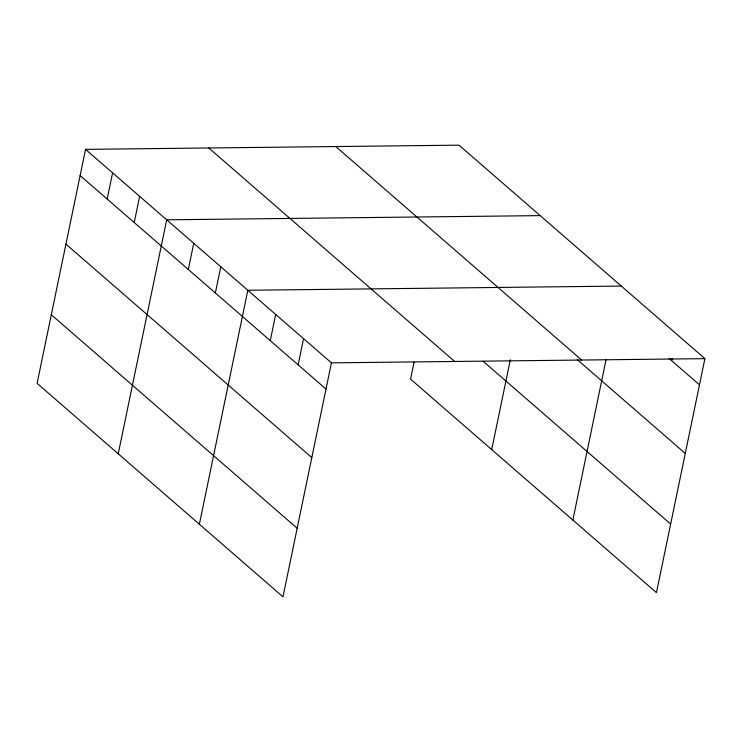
<?xml version="1.0" encoding="UTF-8"?>
<svg xmlns="http://www.w3.org/2000/svg" width="742" height="742" viewBox="0 0 742 742"><rect width="100%" height="100%" fill="white"/><g stroke="black" fill="none" stroke-linecap="round" stroke-linejoin="round"><path stroke-width="1.11" d="M85.553 149.365L37.1 383.345L282.971 596.837L331.424 362.857L85.553 149.365L459.029 145.163L704.9 358.655L656.447 592.635L410.576 379.143L414.073 362.281M107.182 199.032L112.599 172.849M134.219 222.517L139.644 196.333M118.238 453.789L166.69 219.817L540.167 215.616M188.31 269.485L193.736 243.302M215.356 292.969L220.782 266.786M199.375 524.242L247.828 290.27L621.304 286.069M270.273 340.652L275.69 314.46M298.136 364.841L303.561 338.658M491.714 449.596L510.329 359.722M572.852 520.049L606.103 359.471M671.612 360.649L672.067 358.469M331.424 362.857L704.9 358.655M668.996 358.377L699.474 384.848M335.783 146.554L581.654 360.046M577.257 359.62L685.274 453.418M483.228 361.326L670.647 524.065M208.799 147.983L454.67 361.475M80.136 175.548L325.998 389.04M65.936 244.118L311.798 457.61M51.3 314.766L297.171 528.258"/></g></svg>
